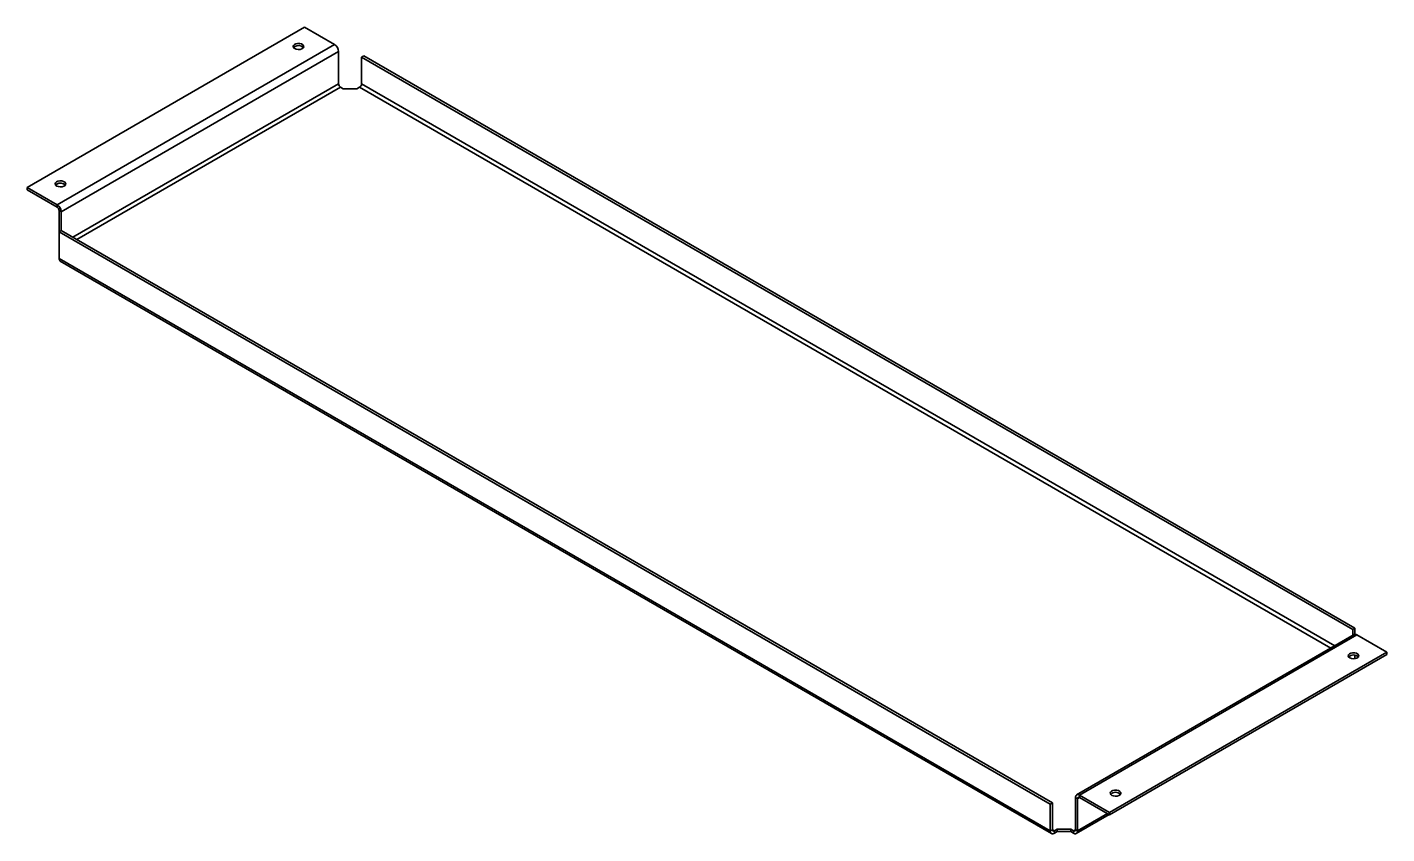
# Model space of a CAD drawing. Header units: millimetres. Extents: x -259 to 612, y -101 to 1067.
# Drawn here: x -181 to 527, y 647 to 1067 of the extents above; entities that cross this region are included whole.
import ezdxf

# ---------------------------------------------------------------- set-up
doc = ezdxf.new("R2010")
doc.units = ezdxf.units.MM

msp = doc.modelspace()

# ---------------------------------------------------------------- linework, layer by layer
at = {"color": 7, "linetype": 'Continuous', "lineweight": 35}
for p, q in [((-180.52, 983.35), (-36.27, 1066.62)), ((-36.27, 1066.62), (-20.72, 1057.64)), ((-164.97, 974.36), (-20.72, 1057.64)), ((-18.6, 1053.96), (-162.85, 970.69)), ((-18.6, 1053.96), (-18.6, 1037.22)), ((-5.52, 1051.72), (-6.58, 1051.11)), ((-6.58, 1051.11), (508.9, 753.53)), ((-6.58, 1037.22), (-6.58, 1051.11)), ((-5.52, 1051.72), (509.96, 754.14)), ((-18.6, 1037.22), (-156.83, 957.42)), ((-154.71, 956.2), (-17.54, 1035.39)), ((-16.12, 1034.57), (-17.54, 1035.39)), ((-9.05, 1034.57), (-16.12, 1034.57)), ((-7.64, 1035.39), (-9.05, 1034.57)), ((-7.64, 1035.39), (497.42, 743.83)), ((499.54, 745.05), (-6.58, 1037.22)), ((-164.97, 974.36), (-180.52, 983.35)), ((-180.52, 983.35), (-180.52, 982.12)), ((-164.97, 973.14), (-180.52, 982.12)), ((-164.97, 973.14), (-164.97, 974.36)), ((-163.91, 971.3), (-162.85, 970.69)), ((-163.91, 971.3), (-163.91, 960.28)), ((-162.85, 960.89), (-162.85, 970.69)), ((-162.85, 960.89), (-163.91, 960.28)), ((351.57, 662.7), (-163.91, 960.28)), ((-163.91, 960.28), (-163.91, 946.4)), ((352.63, 663.31), (-162.85, 960.89)), ((351.57, 648.82), (-163.91, 946.4)), ((-163.29, 945.03), (352.19, 647.45)), ((509.53, 750.82), (365.28, 667.54)), ((366.78, 667.4), (511.03, 750.67)), ((508.9, 753.53), (509.96, 754.14)), ((508.9, 753.53), (508.9, 750.46)), ((509.96, 754.14), (509.96, 750.95)), ((511.03, 750.67), (526.58, 741.69)), ((526.58, 741.69), (382.33, 658.41)), ((526.58, 740.46), (382.33, 657.19)), ((509.96, 740.16), (509.96, 738.32)), ((526.58, 741.69), (526.58, 740.46)), ((365.72, 665.56), (364.65, 666.17)), ((364.65, 666.17), (364.65, 649.43)), ((365.72, 665.56), (366.78, 666.17)), ((365.72, 665.56), (365.72, 648.82)), ((382.33, 658.41), (366.78, 667.4)), ((366.78, 666.17), (366.78, 667.4)), ((382.33, 657.19), (366.78, 666.17)), ((351.57, 662.7), (352.63, 663.31)), ((351.57, 662.7), (351.57, 648.82)), ((352.63, 649.43), (352.63, 663.31)), ((381.27, 657.8), (365.72, 648.82)), ((382.33, 658.41), (382.33, 657.19)), ((365.09, 647.45), (382.15, 657.29)), ((351.57, 648.82), (352.63, 649.43)), ((353.69, 648.82), (352.63, 649.43)), ((353.69, 648.82), (355.11, 649.64)), ((353.69, 648.82), (353.69, 647.59)), ((353.69, 647.59), (355.11, 648.41)), ((355.11, 649.64), (362.18, 649.64)), ((355.11, 649.64), (355.11, 648.41)), ((355.11, 648.41), (362.18, 648.41)), ((362.18, 649.64), (363.59, 648.82)), ((362.18, 649.64), (362.18, 648.41)), ((362.18, 648.41), (363.59, 647.59)), ((364.65, 649.43), (363.59, 648.82)), ((363.59, 647.59), (363.59, 648.82)), ((364.65, 649.43), (365.72, 648.82))]:
    msp.add_line(p, q, dxfattribs=at)
at = {"color": 7, "linetype": 'Continuous', "lineweight": 35, "flags": 128}
for points in [[(-41.4, 1055.5), (-40.57, 1055.17), (-39.58, 1055.03), (-38.58, 1055.11), (-37.7, 1055.4), (-37.05, 1055.85), (-36.73, 1056.4), (-36.78, 1056.98), (-37.19, 1057.51), (-37.9, 1057.93), (-38.83, 1058.16), (-39.84, 1058.19), (-40.8, 1058), (-41.57, 1057.63), (-42.06, 1057.12), (-42.2, 1056.54), (-41.97, 1055.98), (-41.4, 1055.5)], [(-41.4, 1056.52), (-41.97, 1056.03), (-41.99, 1056.01)], [(-165.15, 984.06), (-164.31, 983.73), (-163.33, 983.6), (-162.33, 983.68), (-161.44, 983.96), (-160.8, 984.41), (-160.48, 984.96), (-160.52, 985.55), (-160.93, 986.08), (-161.65, 986.49), (-162.57, 986.73), (-163.58, 986.75), (-164.54, 986.57), (-165.32, 986.2), (-165.81, 985.69), (-165.95, 985.11), (-165.72, 984.54), (-165.15, 984.06)], [(-165.15, 985.08), (-165.72, 984.6), (-165.74, 984.57)], [(507.31, 738.73), (508.15, 738.4), (509.13, 738.27), (510.13, 738.35), (511.01, 738.63), (511.66, 739.08), (511.98, 739.63), (511.93, 740.21), (511.53, 740.75), (510.81, 741.16), (509.89, 741.4), (508.88, 741.42), (507.92, 741.24), (507.14, 740.87), (506.65, 740.36), (506.51, 739.78), (506.74, 739.21), (507.31, 738.73)], [(383.57, 667.29), (384.4, 666.96), (385.39, 666.83), (386.39, 666.91), (387.27, 667.19), (387.92, 667.64), (388.24, 668.2), (388.19, 668.78), (387.78, 669.31), (387.07, 669.73), (386.14, 669.96), (385.13, 669.99), (384.18, 669.8), (383.4, 669.43), (382.91, 668.92), (382.77, 668.34), (383, 667.77), (383.57, 667.29)]]:
    msp.add_lwpolyline(points, dxfattribs=at)
at = {"color": 7, "linetype": 'Continuous', "lineweight": 35}
for centre, radius, start, end in [((-39.49, 1053.41), 3.65, 45.36174, 121.6501), ((-23.2, 1053.75), 4.61, 2.60548, 57.39452), ((-16.29, 1037.33), 2.31, 182.60548, 237.39452), ((-8.88, 1037.33), 2.31, 302.60548, 357.39452), ((-163.23, 981.97), 3.65, 45.36174, 121.6501), ((-167.45, 970.48), 4.61, 2.60548, 57.39452), ((-166.21, 971.2), 2.31, 2.60548, 57.39452), ((-162.44, 946.24), 1.48, 173.70115, 234.98667), ((510.15, 749.44), 1.51, 54.38242, 114.30712), ((509.26, 736.71), 3.58, 44.85312, 135.14688), ((365.95, 666.38), 1.31, 50.79671, 189.21404), ((366.36, 665.66), 0.655, 50.79671, 189.21404), ((385.51, 665.28), 3.58, 44.85312, 135.14688), ((352.87, 648.61), 1.31, 170.78596, 309.20329), ((353.28, 649.33), 0.655, 170.78596, 309.20329), ((364.01, 649.33), 0.655, 230.79671, 9.21404), ((364.42, 648.61), 1.31, 230.79671, 9.21404)]:
    msp.add_arc(centre, radius, start, end, dxfattribs=at)

doc.saveas('drawing.dxf')
